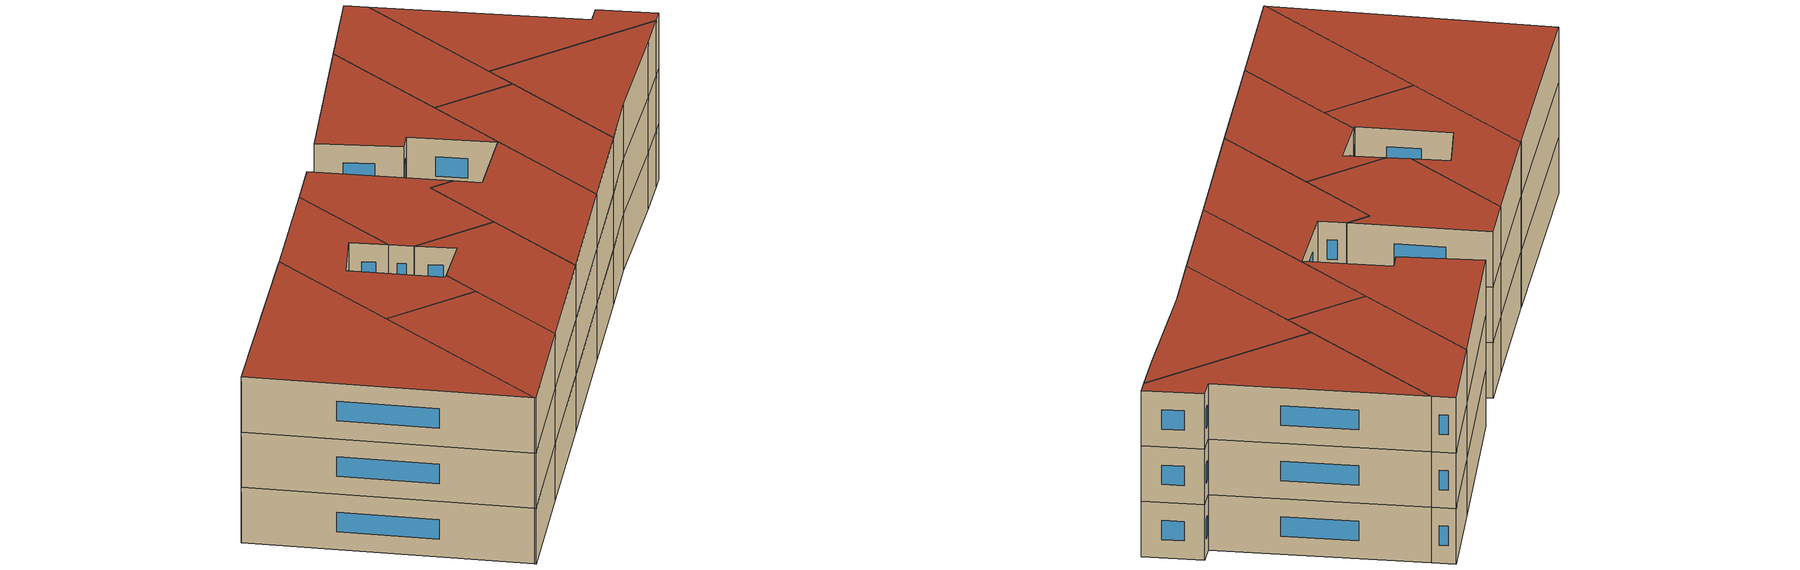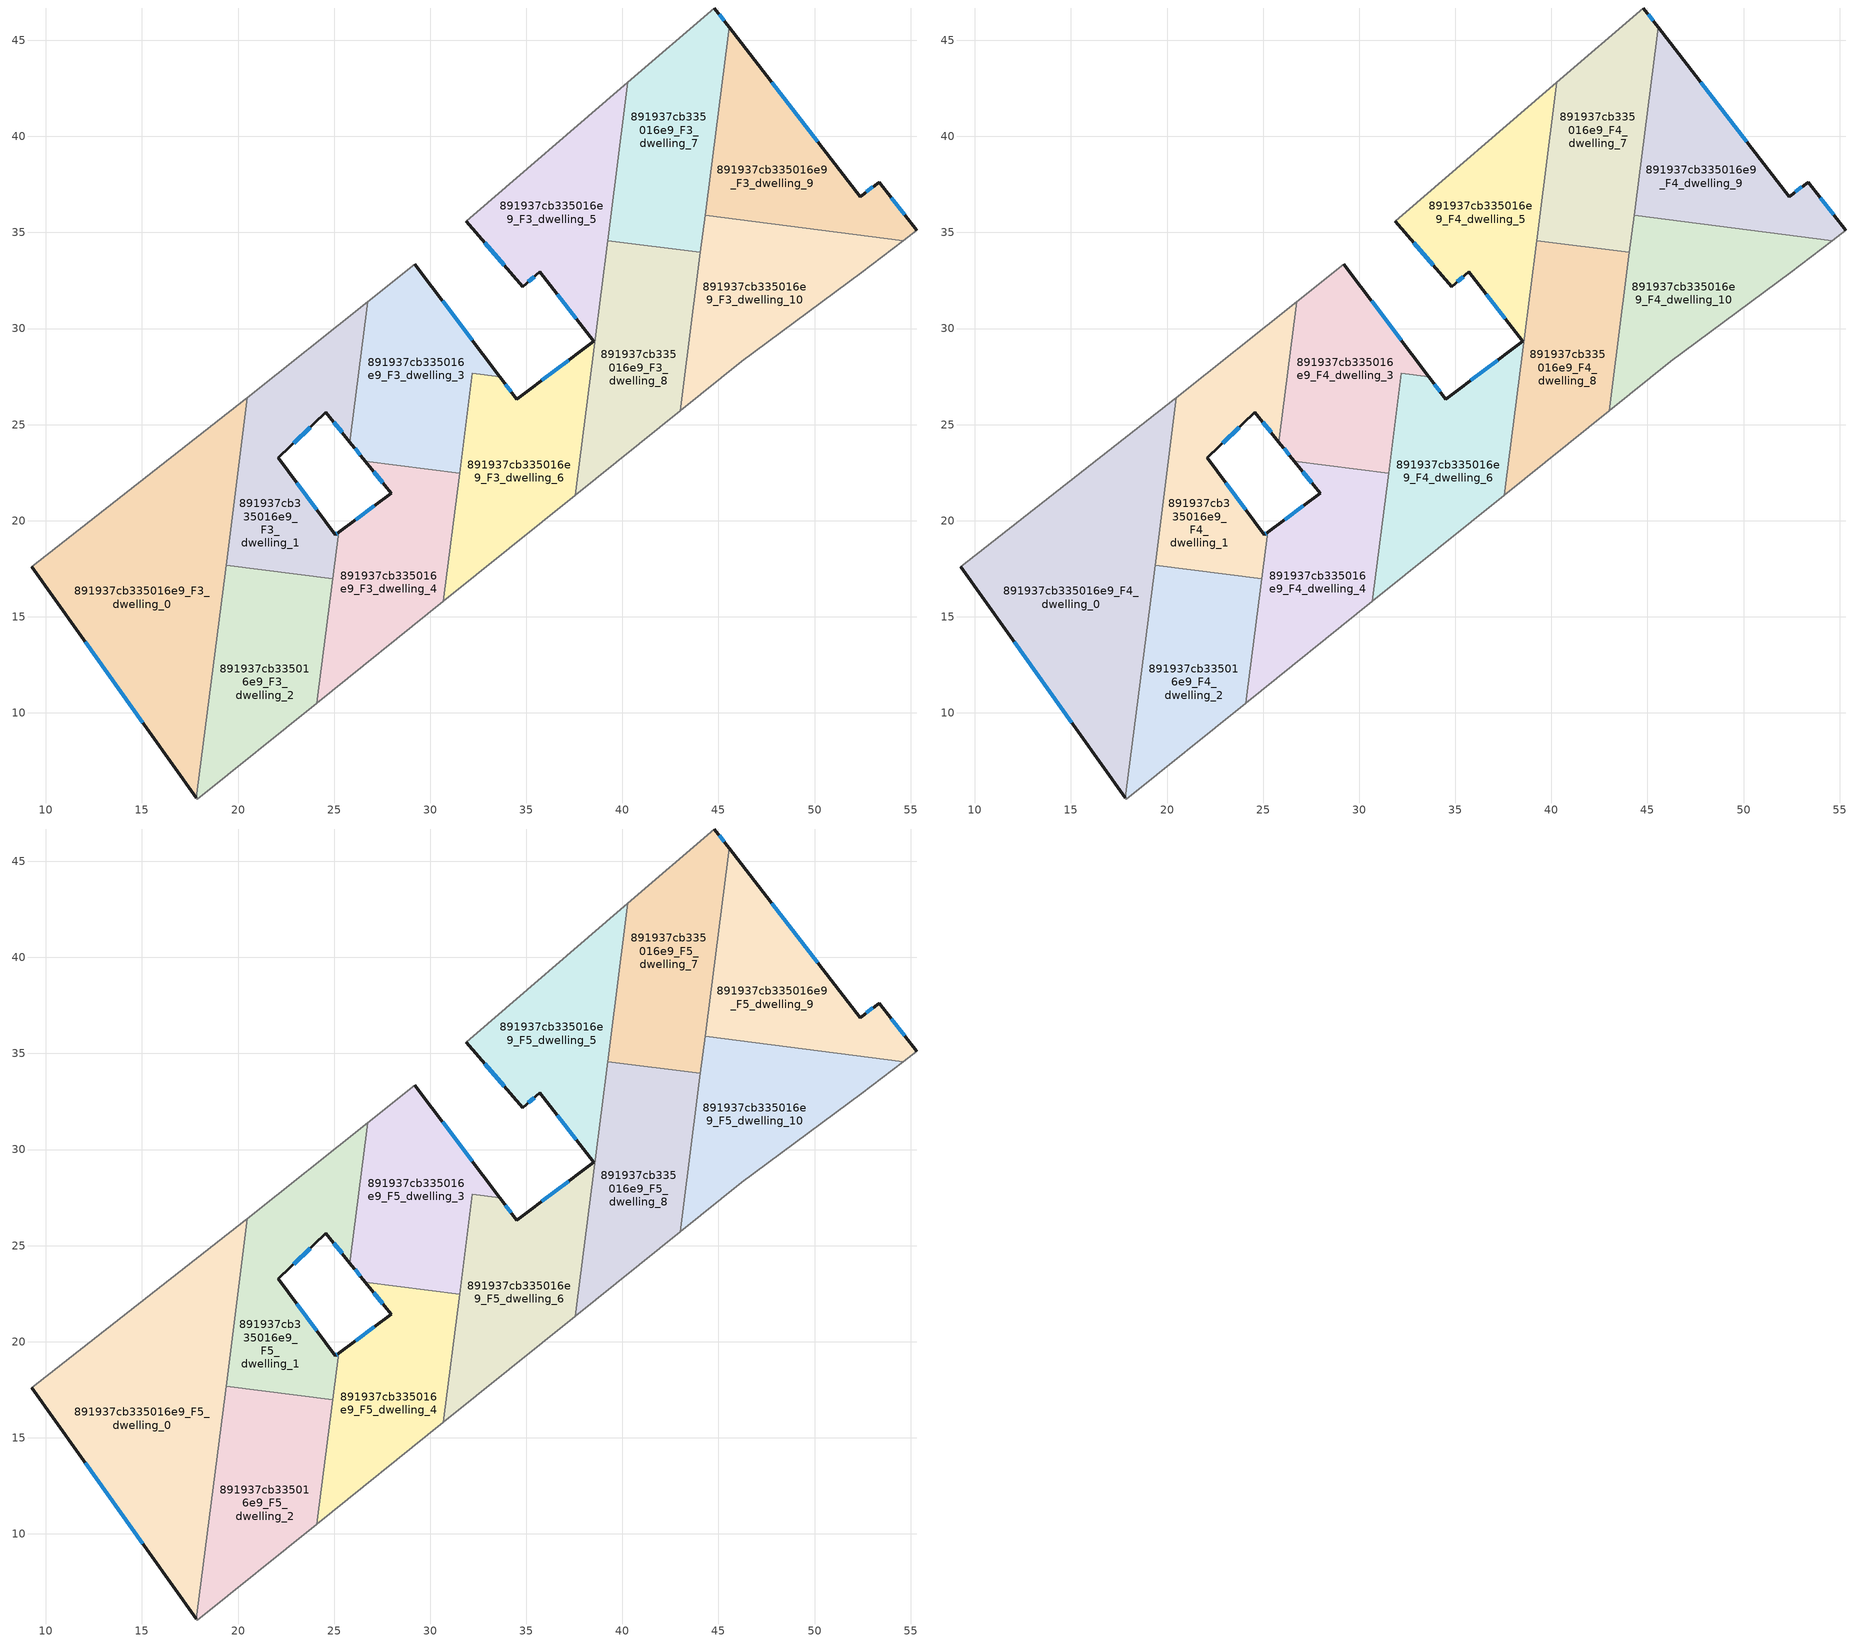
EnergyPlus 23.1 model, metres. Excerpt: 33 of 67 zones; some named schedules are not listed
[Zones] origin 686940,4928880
891937cb335016e9_F3_dwelling_0
 floor to 891937cb335016e9_F2_dwelling_0 (EU_floor_Construction): 20.49,26.4 17.84,5.59 9.26,17.6 20.38,26.31 z9
 wall outside (EU_wall_Construction): 9.26,17.6 17.84,5.59 z9:12
 wall adiabatic (EU_wall_Construction): 20.49,26.4 20.38,26.31 9.26,17.6 z9:12
 wall to 891937cb335016e9_F3_dwelling_2 (EU_wall_Construction): 17.84,5.59 19.38,17.69 z9:12
 wall to 891937cb335016e9_F3_dwelling_1 (EU_wall_Construction): 19.38,17.69 20.49,26.4 z9:12
 window (EU_Window_Construction): 12.05,13.7 15.05,9.5 z9.98:11.02
891937cb335016e9_F3_dwelling_1
 floor to 891937cb335016e9_F2_dwelling_1 (EU_floor_Construction): 26.76,31.4 25.83,24.09 24.58,25.64 22.09,23.27 25.05,19.27 25.23,19.41 24.92,16.99 19.38,17.69 20.49,26.4 z9
 wall outside (EU_wall_Construction): 25.23,19.41 25.05,19.27 22.09,23.27 24.58,25.64 25.83,24.09 z9:12
 wall to 891937cb335016e9_F3_dwelling_2 (EU_wall_Construction): 19.38,17.69 24.92,16.99 z9:12
 wall adiabatic (EU_wall_Construction): 26.76,31.4 20.49,26.4 z9:12
 wall to 891937cb335016e9_F3_dwelling_3 (EU_wall_Construction): 25.83,24.09 26.76,31.4 z9:12
 wall to 891937cb335016e9_F3_dwelling_4 (EU_wall_Construction): 24.92,16.99 25.23,19.41 z9:12
 window (EU_Window_Construction): 22.9,24.04 23.77,24.87 / 24.09,20.57 23.05,21.97 / 25.17,19.36 25.11,19.32 / 24.98,25.14 25.42,24.59 z9.98:11.02
891937cb335016e9_F3_dwelling_10
 floor to 891937cb335016e9_F2_dwelling_10 (EU_floor_Construction): 54.61,34.58 52.44,32.91 46.22,28.31 43.01,25.73 44.31,35.89 z9
 wall to 891937cb335016e9_F3_dwelling_9 (EU_wall_Construction): 54.61,34.58 44.31,35.89 z9:12
 wall adiabatic (EU_wall_Construction): 43.01,25.73 46.22,28.31 52.44,32.91 54.61,34.58 z9:12
 wall to 891937cb335016e9_F3_dwelling_8 (EU_wall_Construction): 44.06,33.97 43.01,25.73 z9:12
 wall to 891937cb335016e9_F3_dwelling_7 (EU_wall_Construction): 44.3,35.89 44.06,33.97 z9:12
891937cb335016e9_F3_dwelling_2
 floor to 891937cb335016e9_F2_dwelling_2 (EU_floor_Construction): 24.92,16.99 24.1,10.52 17.89,5.52 17.84,5.59 19.38,17.69 z9
 wall adiabatic (EU_wall_Construction): 17.84,5.59 17.89,5.52 24.1,10.52 z9:12
 wall to 891937cb335016e9_F3_dwelling_4 (EU_wall_Construction): 24.1,10.52 24.92,16.99 z9:12
891937cb335016e9_F3_dwelling_3
 floor to 891937cb335016e9_F2_dwelling_3 (EU_floor_Construction): 29.21,33.35 33.61,27.5 32.19,27.68 31.53,22.47 26.63,23.09 25.83,24.09 26.76,31.4 z9
 wall outside (EU_wall_Construction): 33.61,27.5 29.21,33.35 / 25.83,24.09 26.63,23.09 z9:12
 wall adiabatic (EU_wall_Construction): 29.21,33.35 26.76,31.4 z9:12
 wall to 891937cb335016e9_F3_dwelling_6 (EU_wall_Construction): 31.53,22.47 32.19,27.68 33.61,27.5 z9:12
 wall to 891937cb335016e9_F3_dwelling_4 (EU_wall_Construction): 26.63,23.09 31.53,22.47 z9:12
 window (EU_Window_Construction): 32.18,29.4 30.64,31.45 / 26.09,23.76 26.37,23.42 z9.98:11.02
891937cb335016e9_F3_dwelling_4
 floor to 891937cb335016e9_F2_dwelling_4 (EU_floor_Construction): 31.53,22.47 30.68,15.81 24.1,10.52 25.23,19.41 27.97,21.43 26.63,23.09 z9
 wall outside (EU_wall_Construction): 26.63,23.09 27.97,21.43 25.23,19.41 z9:12
 wall adiabatic (EU_wall_Construction): 24.1,10.52 30.68,15.81 z9:12
 wall to 891937cb335016e9_F3_dwelling_6 (EU_wall_Construction): 30.68,15.81 31.53,22.47 z9:12
 window (EU_Window_Construction): 27.08,20.77 26.12,20.07 / 27.07,22.55 27.53,21.97 z9.98:11.02
891937cb335016e9_F3_dwelling_5
 floor to 891937cb335016e9_F2_dwelling_5 (EU_floor_Construction): 40.29,42.82 38.56,29.26 38.51,29.34 35.7,32.95 34.81,32.18 31.89,35.58 z9
 wall outside (EU_wall_Construction): 31.89,35.58 34.81,32.18 35.7,32.95 38.51,29.34 z9:12
 wall adiabatic (EU_wall_Construction): 40.29,42.82 31.89,35.58 z9:12
 wall to 891937cb335016e9_F3_dwelling_7 (EU_wall_Construction): 39.24,34.58 40.29,42.82 z9:12
 wall to 891937cb335016e9_F3_dwelling_6 (EU_wall_Construction): 38.51,29.33 38.56,29.26 z9:12
 wall to 891937cb335016e9_F3_dwelling_8 (EU_wall_Construction): 38.56,29.27 39.24,34.58 z9:12
 window (EU_Window_Construction): 36.61,31.78 37.59,30.51 / 35.1,32.43 35.41,32.7 / 32.84,34.48 33.86,33.29 z9.98:11.02
891937cb335016e9_F3_dwelling_6
 floor to 891937cb335016e9_F2_dwelling_6 (EU_floor_Construction): 38.51,29.33 38.56,29.26 37.55,21.34 30.68,15.81 32.19,27.68 33.61,27.5 34.5,26.32 z9
 wall outside (EU_wall_Construction): 38.51,29.33 34.5,26.32 33.61,27.5 z9:12
 wall adiabatic (EU_wall_Construction): 30.68,15.81 37.55,21.34 z9:12
 wall to 891937cb335016e9_F3_dwelling_8 (EU_wall_Construction): 37.55,21.34 38.56,29.26 z9:12
 window (EU_Window_Construction): 34.21,26.7 33.9,27.11 / 37.2,28.35 35.8,27.3 z9.98:11.02
891937cb335016e9_F3_dwelling_7
 floor to 891937cb335016e9_F2_dwelling_7 (EU_floor_Construction): 44.78,46.68 45.55,45.68 44.06,33.97 39.24,34.58 40.29,42.82 z9
 wall outside (EU_wall_Construction): 45.55,45.68 44.78,46.68 z9:12
 wall adiabatic (EU_wall_Construction): 44.78,46.68 40.29,42.82 z9:12
 wall to 891937cb335016e9_F3_dwelling_8 (EU_wall_Construction): 39.24,34.58 44.06,33.97 z9:12
 wall to 891937cb335016e9_F3_dwelling_9 (EU_wall_Construction): 44.3,35.89 45.55,45.68 z9:12
 window (EU_Window_Construction): 45.3,46 45.03,46.36 z9.98:11.02
891937cb335016e9_F3_dwelling_8
 floor to 891937cb335016e9_F2_dwelling_8 (EU_floor_Construction): 44.06,33.97 43.01,25.73 37.55,21.34 39.24,34.58 z9
 wall adiabatic (EU_wall_Construction): 37.55,21.34 43.01,25.73 z9:12
891937cb335016e9_F3_dwelling_9
 floor to 891937cb335016e9_F2_dwelling_9 (EU_floor_Construction): 53.36,37.62 55.33,35.12 54.61,34.58 44.31,35.89 45.55,45.68 52.38,36.86 z9
 wall outside (EU_wall_Construction): 55.33,35.12 53.36,37.62 52.38,36.86 45.55,45.68 z9:12
 wall adiabatic (EU_wall_Construction): 54.61,34.58 55.33,35.12 z9:12
 window (EU_Window_Construction): 50.16,39.73 47.77,42.81 / 53.04,37.37 52.7,37.11 / 54.69,35.93 54,36.81 z9.98:11.02
891937cb335016e9_F4_dwelling_0
 floor to 891937cb335016e9_F3_dwelling_0 (EU_floor_Construction): 20.49,26.4 17.84,5.59 9.26,17.6 20.38,26.31 z12
 wall outside (EU_wall_Construction): 9.26,17.6 17.84,5.59 z12:15
 wall adiabatic (EU_wall_Construction): 20.49,26.4 20.38,26.31 9.26,17.6 z12:15
 wall to 891937cb335016e9_F4_dwelling_2 (EU_wall_Construction): 17.84,5.59 19.38,17.69 z12:15
 wall to 891937cb335016e9_F4_dwelling_1 (EU_wall_Construction): 19.38,17.69 20.49,26.4 z12:15
 window (EU_Window_Construction): 12.05,13.7 15.05,9.5 z12.98:14.02
891937cb335016e9_F4_dwelling_1
 floor to 891937cb335016e9_F3_dwelling_1 (EU_floor_Construction): 26.76,31.4 25.83,24.09 24.58,25.64 22.09,23.27 25.05,19.27 25.23,19.41 24.92,16.99 19.38,17.69 20.49,26.4 z12
 wall outside (EU_wall_Construction): 25.23,19.41 25.05,19.27 22.09,23.27 24.58,25.64 25.83,24.09 z12:15
 wall to 891937cb335016e9_F4_dwelling_2 (EU_wall_Construction): 19.38,17.69 24.92,16.99 z12:15
 wall adiabatic (EU_wall_Construction): 26.76,31.4 20.49,26.4 z12:15
 wall to 891937cb335016e9_F4_dwelling_3 (EU_wall_Construction): 25.83,24.09 26.76,31.4 z12:15
 wall to 891937cb335016e9_F4_dwelling_4 (EU_wall_Construction): 24.92,16.99 25.23,19.41 z12:15
 window (EU_Window_Construction): 22.9,24.04 23.77,24.87 / 24.09,20.57 23.05,21.97 / 25.17,19.36 25.11,19.32 / 24.98,25.14 25.42,24.59 z12.98:14.02
891937cb335016e9_F4_dwelling_10
 floor to 891937cb335016e9_F3_dwelling_10 (EU_floor_Construction): 54.61,34.58 52.44,32.91 46.22,28.31 43.01,25.73 44.31,35.89 z12
 wall to 891937cb335016e9_F4_dwelling_9 (EU_wall_Construction): 54.61,34.58 44.31,35.89 z12:15
 wall adiabatic (EU_wall_Construction): 43.01,25.73 46.22,28.31 52.44,32.91 54.61,34.58 z12:15
 wall to 891937cb335016e9_F4_dwelling_8 (EU_wall_Construction): 44.06,33.97 43.01,25.73 z12:15
 wall to 891937cb335016e9_F4_dwelling_7 (EU_wall_Construction): 44.3,35.89 44.06,33.97 z12:15
891937cb335016e9_F4_dwelling_2
 floor to 891937cb335016e9_F3_dwelling_2 (EU_floor_Construction): 24.92,16.99 24.1,10.52 17.89,5.52 17.84,5.59 19.38,17.69 z12
 wall adiabatic (EU_wall_Construction): 17.84,5.59 17.89,5.52 24.1,10.52 z12:15
 wall to 891937cb335016e9_F4_dwelling_4 (EU_wall_Construction): 24.1,10.52 24.92,16.99 z12:15
891937cb335016e9_F4_dwelling_3
 floor to 891937cb335016e9_F3_dwelling_3 (EU_floor_Construction): 29.21,33.35 33.61,27.5 32.19,27.68 31.53,22.47 26.63,23.09 25.83,24.09 26.76,31.4 z12
 wall outside (EU_wall_Construction): 33.61,27.5 29.21,33.35 / 25.83,24.09 26.63,23.09 z12:15
 wall adiabatic (EU_wall_Construction): 29.21,33.35 26.76,31.4 z12:15
 wall to 891937cb335016e9_F4_dwelling_6 (EU_wall_Construction): 31.53,22.47 32.19,27.68 33.61,27.5 z12:15
 wall to 891937cb335016e9_F4_dwelling_4 (EU_wall_Construction): 26.63,23.09 31.53,22.47 z12:15
 window (EU_Window_Construction): 32.18,29.4 30.64,31.45 / 26.09,23.76 26.37,23.42 z12.98:14.02
891937cb335016e9_F4_dwelling_4
 floor to 891937cb335016e9_F3_dwelling_4 (EU_floor_Construction): 31.53,22.47 30.68,15.81 24.1,10.52 25.23,19.41 27.97,21.43 26.63,23.09 z12
 wall outside (EU_wall_Construction): 26.63,23.09 27.97,21.43 25.23,19.41 z12:15
 wall adiabatic (EU_wall_Construction): 24.1,10.52 30.68,15.81 z12:15
 wall to 891937cb335016e9_F4_dwelling_6 (EU_wall_Construction): 30.68,15.81 31.53,22.47 z12:15
 window (EU_Window_Construction): 27.08,20.77 26.12,20.07 / 27.07,22.55 27.53,21.97 z12.98:14.02
891937cb335016e9_F4_dwelling_5
 floor to 891937cb335016e9_F3_dwelling_5 (EU_floor_Construction): 40.29,42.82 38.56,29.26 38.51,29.34 35.7,32.95 34.81,32.18 31.89,35.58 z12
 wall outside (EU_wall_Construction): 31.89,35.58 34.81,32.18 35.7,32.95 38.51,29.34 z12:15
 wall adiabatic (EU_wall_Construction): 40.29,42.82 31.89,35.58 z12:15
 wall to 891937cb335016e9_F4_dwelling_7 (EU_wall_Construction): 39.24,34.58 40.29,42.82 z12:15
 wall to 891937cb335016e9_F4_dwelling_6 (EU_wall_Construction): 38.51,29.33 38.56,29.26 z12:15
 wall to 891937cb335016e9_F4_dwelling_8 (EU_wall_Construction): 38.56,29.27 39.24,34.58 z12:15
 window (EU_Window_Construction): 36.61,31.78 37.59,30.51 / 35.1,32.43 35.41,32.7 / 32.84,34.48 33.86,33.29 z12.98:14.02
891937cb335016e9_F4_dwelling_6
 floor to 891937cb335016e9_F3_dwelling_6 (EU_floor_Construction): 38.51,29.33 38.56,29.26 37.55,21.34 30.68,15.81 32.19,27.68 33.61,27.5 34.5,26.32 z12
 wall outside (EU_wall_Construction): 38.51,29.33 34.5,26.32 33.61,27.5 z12:15
 wall adiabatic (EU_wall_Construction): 30.68,15.81 37.55,21.34 z12:15
 wall to 891937cb335016e9_F4_dwelling_8 (EU_wall_Construction): 37.55,21.34 38.56,29.26 z12:15
 window (EU_Window_Construction): 34.21,26.7 33.9,27.11 / 37.2,28.35 35.8,27.3 z12.98:14.02
891937cb335016e9_F4_dwelling_7
 floor to 891937cb335016e9_F3_dwelling_7 (EU_floor_Construction): 44.78,46.68 45.55,45.68 44.06,33.97 39.24,34.58 40.29,42.82 z12
 wall outside (EU_wall_Construction): 45.55,45.68 44.78,46.68 z12:15
 wall adiabatic (EU_wall_Construction): 44.78,46.68 40.29,42.82 z12:15
 wall to 891937cb335016e9_F4_dwelling_8 (EU_wall_Construction): 39.24,34.58 44.06,33.97 z12:15
 wall to 891937cb335016e9_F4_dwelling_9 (EU_wall_Construction): 44.3,35.89 45.55,45.68 z12:15
 window (EU_Window_Construction): 45.3,46 45.03,46.36 z12.98:14.02
891937cb335016e9_F4_dwelling_8
 floor to 891937cb335016e9_F3_dwelling_8 (EU_floor_Construction): 44.06,33.97 43.01,25.73 37.55,21.34 39.24,34.58 z12
 wall adiabatic (EU_wall_Construction): 37.55,21.34 43.01,25.73 z12:15
891937cb335016e9_F4_dwelling_9
 floor to 891937cb335016e9_F3_dwelling_9 (EU_floor_Construction): 53.36,37.62 55.33,35.12 54.61,34.58 44.31,35.89 45.55,45.68 52.38,36.86 z12
 wall outside (EU_wall_Construction): 55.33,35.12 53.36,37.62 52.38,36.86 45.55,45.68 z12:15
 wall adiabatic (EU_wall_Construction): 54.61,34.58 55.33,35.12 z12:15
 window (EU_Window_Construction): 50.16,39.73 47.77,42.81 / 53.04,37.37 52.7,37.11 / 54.69,35.93 54,36.81 z12.98:14.02
891937cb335016e9_F5_dwelling_0
 floor to 891937cb335016e9_F4_dwelling_0 (EU_floor_Construction): 20.49,26.4 17.84,5.59 9.26,17.6 20.38,26.31 z15
 wall outside (EU_wall_Construction): 9.26,17.6 17.84,5.59 z15:18
 wall adiabatic (EU_wall_Construction): 20.49,26.4 20.38,26.31 9.26,17.6 z15:18
 wall to 891937cb335016e9_F5_dwelling_2 (EU_wall_Construction): 17.84,5.59 19.38,17.69 z15:18
 wall to 891937cb335016e9_F5_dwelling_1 (EU_wall_Construction): 19.38,17.69 20.49,26.4 z15:18
 window (EU_Window_Construction): 12.05,13.7 15.05,9.5 z15.98:17.02
 roof outside (EU_roof_Construction): 17.84,5.59 20.49,26.4 20.38,26.31 9.26,17.6 z18
891937cb335016e9_F5_dwelling_1
 floor to 891937cb335016e9_F4_dwelling_1 (EU_floor_Construction): 26.76,31.4 25.83,24.09 24.58,25.64 22.09,23.27 25.05,19.27 25.23,19.41 24.92,16.99 19.38,17.69 20.49,26.4 z15
 wall outside (EU_wall_Construction): 25.23,19.41 25.05,19.27 22.09,23.27 24.58,25.64 25.83,24.09 z15:18
 wall to 891937cb335016e9_F5_dwelling_2 (EU_wall_Construction): 19.38,17.69 24.92,16.99 z15:18
 wall adiabatic (EU_wall_Construction): 26.76,31.4 20.49,26.4 z15:18
 wall to 891937cb335016e9_F5_dwelling_3 (EU_wall_Construction): 25.83,24.09 26.76,31.4 z15:18
 wall to 891937cb335016e9_F5_dwelling_4 (EU_wall_Construction): 24.92,16.99 25.23,19.41 z15:18
 window (EU_Window_Construction): 22.9,24.04 23.77,24.87 / 24.09,20.57 23.05,21.97 / 25.17,19.36 25.11,19.32 / 24.98,25.14 25.42,24.59 z15.98:17.02
 roof outside (EU_roof_Construction): 24.92,16.99 25.23,19.41 25.05,19.27 22.09,23.27 24.58,25.64 25.83,24.09 26.76,31.4 20.49,26.4 19.38,17.69 z18
891937cb335016e9_F5_dwelling_10
 floor to 891937cb335016e9_F4_dwelling_10 (EU_floor_Construction): 54.61,34.58 52.44,32.91 46.22,28.31 43.01,25.73 44.31,35.89 z15
 wall to 891937cb335016e9_F5_dwelling_9 (EU_wall_Construction): 54.61,34.58 44.31,35.89 z15:18
 wall adiabatic (EU_wall_Construction): 43.01,25.73 46.22,28.31 52.44,32.91 54.61,34.58 z15:18
 wall to 891937cb335016e9_F5_dwelling_8 (EU_wall_Construction): 44.06,33.97 43.01,25.73 z15:18
 wall to 891937cb335016e9_F5_dwelling_7 (EU_wall_Construction): 44.3,35.89 44.06,33.97 z15:18
 roof outside (EU_roof_Construction): 52.44,32.91 54.61,34.58 44.31,35.89 43.01,25.73 46.22,28.31 z18
891937cb335016e9_F5_dwelling_2
 floor to 891937cb335016e9_F4_dwelling_2 (EU_floor_Construction): 24.92,16.99 24.1,10.52 17.89,5.52 17.84,5.59 19.38,17.69 z15
 wall adiabatic (EU_wall_Construction): 17.84,5.59 17.89,5.52 24.1,10.52 z15:18
 wall to 891937cb335016e9_F5_dwelling_4 (EU_wall_Construction): 24.1,10.52 24.92,16.99 z15:18
 roof outside (EU_roof_Construction): 24.1,10.52 24.92,16.99 19.38,17.69 17.84,5.59 17.89,5.52 z18
891937cb335016e9_F5_dwelling_3
 floor to 891937cb335016e9_F4_dwelling_3 (EU_floor_Construction): 29.21,33.35 33.61,27.5 32.19,27.68 31.53,22.47 26.63,23.09 25.83,24.09 26.76,31.4 z15
 wall outside (EU_wall_Construction): 33.61,27.5 29.21,33.35 / 25.83,24.09 26.63,23.09 z15:18
 wall adiabatic (EU_wall_Construction): 29.21,33.35 26.76,31.4 z15:18
 wall to 891937cb335016e9_F5_dwelling_6 (EU_wall_Construction): 31.53,22.47 32.19,27.68 33.61,27.5 z15:18
 wall to 891937cb335016e9_F5_dwelling_4 (EU_wall_Construction): 26.63,23.09 31.53,22.47 z15:18
 window (EU_Window_Construction): 32.18,29.4 30.64,31.45 / 26.09,23.76 26.37,23.42 z15.98:17.02
 roof outside (EU_roof_Construction): 31.53,22.47 32.19,27.68 33.61,27.5 29.21,33.35 26.76,31.4 25.83,24.09 26.63,23.09 z18
891937cb335016e9_F5_dwelling_4
 floor to 891937cb335016e9_F4_dwelling_4 (EU_floor_Construction): 31.53,22.47 30.68,15.81 24.1,10.52 25.23,19.41 27.97,21.43 26.63,23.09 z15
 wall outside (EU_wall_Construction): 26.63,23.09 27.97,21.43 25.23,19.41 z15:18
 wall adiabatic (EU_wall_Construction): 24.1,10.52 30.68,15.81 z15:18
 wall to 891937cb335016e9_F5_dwelling_6 (EU_wall_Construction): 30.68,15.81 31.53,22.47 z15:18
 window (EU_Window_Construction): 27.08,20.77 26.12,20.07 / 27.07,22.55 27.53,21.97 z15.98:17.02
 roof outside (EU_roof_Construction): 30.68,15.81 31.53,22.47 26.63,23.09 27.97,21.43 25.23,19.41 24.1,10.52 z18
891937cb335016e9_F5_dwelling_5
 floor to 891937cb335016e9_F4_dwelling_5 (EU_floor_Construction): 40.29,42.82 38.56,29.26 38.51,29.34 35.7,32.95 34.81,32.18 31.89,35.58 z15
 wall outside (EU_wall_Construction): 31.89,35.58 34.81,32.18 35.7,32.95 38.51,29.34 z15:18
 wall adiabatic (EU_wall_Construction): 40.29,42.82 31.89,35.58 z15:18
 wall to 891937cb335016e9_F5_dwelling_7 (EU_wall_Construction): 39.24,34.58 40.29,42.82 z15:18
 wall to 891937cb335016e9_F5_dwelling_6 (EU_wall_Construction): 38.51,29.33 38.56,29.26 z15:18
 wall to 891937cb335016e9_F5_dwelling_8 (EU_wall_Construction): 38.56,29.27 39.24,34.58 z15:18
 window (EU_Window_Construction): 36.61,31.78 37.59,30.51 / 35.1,32.43 35.41,32.7 / 32.84,34.48 33.86,33.29 z15.98:17.02
 roof outside (EU_roof_Construction): 38.56,29.26 40.29,42.82 31.89,35.58 34.81,32.18 35.7,32.95 38.51,29.34 z18
891937cb335016e9_F5_dwelling_6
 floor to 891937cb335016e9_F4_dwelling_6 (EU_floor_Construction): 38.51,29.33 38.56,29.26 37.55,21.34 30.68,15.81 32.19,27.68 33.61,27.5 34.5,26.32 z15
 wall outside (EU_wall_Construction): 38.51,29.33 34.5,26.32 33.61,27.5 z15:18
 wall adiabatic (EU_wall_Construction): 30.68,15.81 37.55,21.34 z15:18
 wall to 891937cb335016e9_F5_dwelling_8 (EU_wall_Construction): 37.55,21.34 38.56,29.26 z15:18
 window (EU_Window_Construction): 34.21,26.7 33.9,27.11 / 37.2,28.35 35.8,27.3 z15.98:17.02
 roof outside (EU_roof_Construction): 37.55,21.34 38.56,29.26 38.51,29.33 34.5,26.32 33.61,27.5 32.19,27.68 30.68,15.81 z18
891937cb335016e9_F5_dwelling_7
 floor to 891937cb335016e9_F4_dwelling_7 (EU_floor_Construction): 44.78,46.68 45.55,45.68 44.06,33.97 39.24,34.58 40.29,42.82 z15
 wall outside (EU_wall_Construction): 45.55,45.68 44.78,46.68 z15:18
 wall adiabatic (EU_wall_Construction): 44.78,46.68 40.29,42.82 z15:18
 wall to 891937cb335016e9_F5_dwelling_8 (EU_wall_Construction): 39.24,34.58 44.06,33.97 z15:18
 wall to 891937cb335016e9_F5_dwelling_9 (EU_wall_Construction): 44.3,35.89 45.55,45.68 z15:18
 window (EU_Window_Construction): 45.3,46 45.03,46.36 z15.98:17.02
 roof outside (EU_roof_Construction): 44.06,33.97 45.55,45.68 44.78,46.68 40.29,42.82 39.24,34.58 z18
891937cb335016e9_F5_dwelling_8
 floor to 891937cb335016e9_F4_dwelling_8 (EU_floor_Construction): 44.06,33.97 43.01,25.73 37.55,21.34 39.24,34.58 z15
 wall adiabatic (EU_wall_Construction): 37.55,21.34 43.01,25.73 z15:18
 roof outside (EU_roof_Construction): 43.01,25.73 44.06,33.97 39.24,34.58 37.55,21.34 z18
891937cb335016e9_F5_dwelling_9
 floor to 891937cb335016e9_F4_dwelling_9 (EU_floor_Construction): 53.36,37.62 55.33,35.12 54.61,34.58 44.31,35.89 45.55,45.68 52.38,36.86 z15
 wall outside (EU_wall_Construction): 55.33,35.12 53.36,37.62 52.38,36.86 45.55,45.68 z15:18
 wall adiabatic (EU_wall_Construction): 54.61,34.58 55.33,35.12 z15:18
 window (EU_Window_Construction): 50.16,39.73 47.77,42.81 / 53.04,37.37 52.7,37.11 / 54.69,35.93 54,36.81 z15.98:17.02
 roof outside (EU_roof_Construction): 55.33,35.12 53.36,37.62 52.38,36.86 45.55,45.68 44.31,35.89 54.61,34.58 z18
[Building]
EU S2 Campaign: North Axis=0; Terrain=City; Solar Distribution=FullExterior
[Site:Location]
Bologna: Latitude=44.5; Longitude=11.25; Time Zone=1; Elevation=37
[SizingPeriod:WeatherFileDays]
AnnualSizingPeriod: Begin Month=1; Begin Day of Month=1; End Month=12; End Day of Month=31; Day of Week for Start Day=Monday; Use Weather File Daylight Saving Period=No; Use Weather File Rain and Snow Indicators=No
[MATERIAL]
EU_InternalMass_Material: Roughness=MediumRough; Thickness=0.1; Conductivity=1; Density=1800; Specific Heat=900; Thermal Absorptance=0.9; Solar Absorptance=0.7; Visible Absorptance=0.7
[MATERIAL:NOMASS] Roughness=MediumRough; Thermal Absorptance=0.9; Solar Absorptance=0.7; Visible Absorptance=0.7
Name | Thermal Resistance
EU_wall_NoMass | 0.905828
EU_roof_NoMass | 0.37593
EU_floor_NoMass | 0.67114
[WINDOWMATERIAL:SIMPLEGLAZINGSYSTEM]
EU_Window_SimpleGlazing: UFactor=4.52486; Solar Heat Gain Coefficient=0.85; Visible Transmittance=0.85
[CONSTRUCTION]
EU_wall_Construction: EU_wall_NoMass
EU_roof_Construction: EU_roof_NoMass
EU_floor_Construction: EU_floor_NoMass
EU_Window_Construction: EU_Window_SimpleGlazing
EU_InternalMass_Construction: EU_InternalMass_Material
[ZONE] Type=1; Multiplier=1; Ceiling Height=autocalculate; Floor Area=autocalculate; Part of Total Floor Area=Yes
Name | Volume
891937cb335016e9_F3_dwelling_0; 891937cb335016e9_F4_dwelling_0; 891937cb335016e9_F5_dwelling_0 | 315.667
891937cb335016e9_F3_dwelling_1; 891937cb335016e9_F4_dwelling_1; 891937cb335016e9_F5_dwelling_1 | 157.789
891937cb335016e9_F3_dwelling_10; 891937cb335016e9_F4_dwelling_10; 891937cb335016e9_F5_dwelling_10 | 157.828
891937cb335016e9_F3_dwelling_2; 891937cb335016e9_F4_dwelling_2; 891937cb335016e9_F5_dwelling_2 | 157.838
891937cb335016e9_F3_dwelling_3; 891937cb335016e9_F4_dwelling_3; 891937cb335016e9_F5_dwelling_3 | 158.437
891937cb335016e9_F3_dwelling_4; 891937cb335016e9_F4_dwelling_4; 891937cb335016e9_F5_dwelling_4 | 155.268
891937cb335016e9_F3_dwelling_5; 891937cb335016e9_F4_dwelling_5; 891937cb335016e9_F5_dwelling_5 | 150.144
891937cb335016e9_F3_dwelling_6; 891937cb335016e9_F4_dwelling_6; 891937cb335016e9_F5_dwelling_6 | 167.443
891937cb335016e9_F3_dwelling_7; 891937cb335016e9_F4_dwelling_7; 891937cb335016e9_F5_dwelling_7 | 157.8
891937cb335016e9_F3_dwelling_8; 891937cb335016e9_F4_dwelling_8; 891937cb335016e9_F5_dwelling_8 | 157.816
891937cb335016e9_F3_dwelling_9; 891937cb335016e9_F4_dwelling_9; 891937cb335016e9_F5_dwelling_9 | 157.814
[INTERNALMASS] Construction=EU_InternalMass_Construction
Name | Zone or ZoneList | Surface Area
891937cb335016e9_F3_dwelling_0_EU_InternalMass | 891937cb335016e9_F3_dwelling_0 | 105.222
891937cb335016e9_F3_dwelling_1_EU_InternalMass | 891937cb335016e9_F3_dwelling_1 | 52.5964
891937cb335016e9_F3_dwelling_2_EU_InternalMass | 891937cb335016e9_F3_dwelling_2 | 52.6128
891937cb335016e9_F3_dwelling_3_EU_InternalMass | 891937cb335016e9_F3_dwelling_3 | 52.8121
891937cb335016e9_F3_dwelling_4_EU_InternalMass | 891937cb335016e9_F3_dwelling_4 | 51.7559
891937cb335016e9_F3_dwelling_5_EU_InternalMass | 891937cb335016e9_F3_dwelling_5 | 50.0459
891937cb335016e9_F3_dwelling_6_EU_InternalMass | 891937cb335016e9_F3_dwelling_6 | 55.8157
891937cb335016e9_F3_dwelling_7_EU_InternalMass | 891937cb335016e9_F3_dwelling_7 | 52.5998
891937cb335016e9_F3_dwelling_8_EU_InternalMass | 891937cb335016e9_F3_dwelling_8 | 52.6056
891937cb335016e9_F3_dwelling_9_EU_InternalMass | 891937cb335016e9_F3_dwelling_9 | 52.6049
891937cb335016e9_F3_dwelling_10_EU_InternalMass | 891937cb335016e9_F3_dwelling_10 | 52.6092
891937cb335016e9_F4_dwelling_0_EU_InternalMass | 891937cb335016e9_F4_dwelling_0 | 105.222
891937cb335016e9_F4_dwelling_1_EU_InternalMass | 891937cb335016e9_F4_dwelling_1 | 52.5964
891937cb335016e9_F4_dwelling_2_EU_InternalMass | 891937cb335016e9_F4_dwelling_2 | 52.6128
891937cb335016e9_F4_dwelling_3_EU_InternalMass | 891937cb335016e9_F4_dwelling_3 | 52.8121
891937cb335016e9_F4_dwelling_4_EU_InternalMass | 891937cb335016e9_F4_dwelling_4 | 51.7559
891937cb335016e9_F4_dwelling_5_EU_InternalMass | 891937cb335016e9_F4_dwelling_5 | 50.0459
891937cb335016e9_F4_dwelling_6_EU_InternalMass | 891937cb335016e9_F4_dwelling_6 | 55.8157
891937cb335016e9_F4_dwelling_7_EU_InternalMass | 891937cb335016e9_F4_dwelling_7 | 52.5998
891937cb335016e9_F4_dwelling_8_EU_InternalMass | 891937cb335016e9_F4_dwelling_8 | 52.6056
891937cb335016e9_F4_dwelling_9_EU_InternalMass | 891937cb335016e9_F4_dwelling_9 | 52.6049
891937cb335016e9_F4_dwelling_10_EU_InternalMass | 891937cb335016e9_F4_dwelling_10 | 52.6092
891937cb335016e9_F5_dwelling_0_EU_InternalMass | 891937cb335016e9_F5_dwelling_0 | 105.222
891937cb335016e9_F5_dwelling_1_EU_InternalMass | 891937cb335016e9_F5_dwelling_1 | 52.5964
891937cb335016e9_F5_dwelling_2_EU_InternalMass | 891937cb335016e9_F5_dwelling_2 | 52.6128
891937cb335016e9_F5_dwelling_3_EU_InternalMass | 891937cb335016e9_F5_dwelling_3 | 52.8121
891937cb335016e9_F5_dwelling_4_EU_InternalMass | 891937cb335016e9_F5_dwelling_4 | 51.7559
891937cb335016e9_F5_dwelling_5_EU_InternalMass | 891937cb335016e9_F5_dwelling_5 | 50.0459
891937cb335016e9_F5_dwelling_6_EU_InternalMass | 891937cb335016e9_F5_dwelling_6 | 55.8157
891937cb335016e9_F5_dwelling_7_EU_InternalMass | 891937cb335016e9_F5_dwelling_7 | 52.5998
891937cb335016e9_F5_dwelling_8_EU_InternalMass | 891937cb335016e9_F5_dwelling_8 | 52.6056
891937cb335016e9_F5_dwelling_9_EU_InternalMass | 891937cb335016e9_F5_dwelling_9 | 52.6049
891937cb335016e9_F5_dwelling_10_EU_InternalMass | 891937cb335016e9_F5_dwelling_10 | 52.6092
[OTHEREQUIPMENT] Fuel Type=Electricity; Design Level Calculation Method=Watts/Area; Power per Zone Floor Area=1; Fraction Latent=0; Fraction Radiant=0; Fraction Lost=0; Carbon Dioxide Generation Rate=0; EndUse Subcategory=EU_Step8_InternalGains
Name | Zone or ZoneList or Space or SpaceList | Schedule
EU_Step8_InternalGain_891937cb335016e9_F3_dwelling_0_f000 | 891937cb335016e9_F3_dwelling_0 | EU_Step8_GainSchedule_891937cb335016e9_F3_dwelling_0_f000
EU_Step8_InternalGain_891937cb335016e9_F3_dwelling_1_f000 | 891937cb335016e9_F3_dwelling_1 | EU_Step8_GainSchedule_891937cb335016e9_F3_dwelling_1_f000
EU_Step8_InternalGain_891937cb335016e9_F3_dwelling_2_f000 | 891937cb335016e9_F3_dwelling_2 | EU_Step8_GainSchedule_891937cb335016e9_F3_dwelling_2_f000
EU_Step8_InternalGain_891937cb335016e9_F3_dwelling_3_f000 | 891937cb335016e9_F3_dwelling_3 | EU_Step8_GainSchedule_891937cb335016e9_F3_dwelling_3_f000
EU_Step8_InternalGain_891937cb335016e9_F3_dwelling_4_f000 | 891937cb335016e9_F3_dwelling_4 | EU_Step8_GainSchedule_891937cb335016e9_F3_dwelling_4_f000
EU_Step8_InternalGain_891937cb335016e9_F3_dwelling_5_f000 | 891937cb335016e9_F3_dwelling_5 | EU_Step8_GainSchedule_891937cb335016e9_F3_dwelling_5_f000
EU_Step8_InternalGain_891937cb335016e9_F3_dwelling_6_f000 | 891937cb335016e9_F3_dwelling_6 | EU_Step8_GainSchedule_891937cb335016e9_F3_dwelling_6_f000
EU_Step8_InternalGain_891937cb335016e9_F3_dwelling_7_f000 | 891937cb335016e9_F3_dwelling_7 | EU_Step8_GainSchedule_891937cb335016e9_F3_dwelling_7_f000
EU_Step8_InternalGain_891937cb335016e9_F3_dwelling_8_f000 | 891937cb335016e9_F3_dwelling_8 | EU_Step8_GainSchedule_891937cb335016e9_F3_dwelling_8_f000
EU_Step8_InternalGain_891937cb335016e9_F3_dwelling_9_f000 | 891937cb335016e9_F3_dwelling_9 | EU_Step8_GainSchedule_891937cb335016e9_F3_dwelling_9_f000
EU_Step8_InternalGain_891937cb335016e9_F3_dwelling_10_f000 | 891937cb335016e9_F3_dwelling_10 | EU_Step8_GainSchedule_891937cb335016e9_F3_dwelling_10_f000
EU_Step8_InternalGain_891937cb335016e9_F4_dwelling_0_f000 | 891937cb335016e9_F4_dwelling_0 | EU_Step8_GainSchedule_891937cb335016e9_F4_dwelling_0_f000
EU_Step8_InternalGain_891937cb335016e9_F4_dwelling_1_f000 | 891937cb335016e9_F4_dwelling_1 | EU_Step8_GainSchedule_891937cb335016e9_F4_dwelling_1_f000
EU_Step8_InternalGain_891937cb335016e9_F4_dwelling_2_f000 | 891937cb335016e9_F4_dwelling_2 | EU_Step8_GainSchedule_891937cb335016e9_F4_dwelling_2_f000
EU_Step8_InternalGain_891937cb335016e9_F4_dwelling_3_f000 | 891937cb335016e9_F4_dwelling_3 | EU_Step8_GainSchedule_891937cb335016e9_F4_dwelling_3_f000
EU_Step8_InternalGain_891937cb335016e9_F4_dwelling_4_f000 | 891937cb335016e9_F4_dwelling_4 | EU_Step8_GainSchedule_891937cb335016e9_F4_dwelling_4_f000
EU_Step8_InternalGain_891937cb335016e9_F4_dwelling_5_f000 | 891937cb335016e9_F4_dwelling_5 | EU_Step8_GainSchedule_891937cb335016e9_F4_dwelling_5_f000
EU_Step8_InternalGain_891937cb335016e9_F4_dwelling_6_f000 | 891937cb335016e9_F4_dwelling_6 | EU_Step8_GainSchedule_891937cb335016e9_F4_dwelling_6_f000
EU_Step8_InternalGain_891937cb335016e9_F4_dwelling_7_f000 | 891937cb335016e9_F4_dwelling_7 | EU_Step8_GainSchedule_891937cb335016e9_F4_dwelling_7_f000
EU_Step8_InternalGain_891937cb335016e9_F4_dwelling_8_f000 | 891937cb335016e9_F4_dwelling_8 | EU_Step8_GainSchedule_891937cb335016e9_F4_dwelling_8_f000
EU_Step8_InternalGain_891937cb335016e9_F4_dwelling_9_f000 | 891937cb335016e9_F4_dwelling_9 | EU_Step8_GainSchedule_891937cb335016e9_F4_dwelling_9_f000
EU_Step8_InternalGain_891937cb335016e9_F4_dwelling_10_f000 | 891937cb335016e9_F4_dwelling_10 | EU_Step8_GainSchedule_891937cb335016e9_F4_dwelling_10_f000
EU_Step8_InternalGain_891937cb335016e9_F5_dwelling_0_f000 | 891937cb335016e9_F5_dwelling_0 | EU_Step8_GainSchedule_891937cb335016e9_F5_dwelling_0_f000
EU_Step8_InternalGain_891937cb335016e9_F5_dwelling_1_f000 | 891937cb335016e9_F5_dwelling_1 | EU_Step8_GainSchedule_891937cb335016e9_F5_dwelling_1_f000
EU_Step8_InternalGain_891937cb335016e9_F5_dwelling_2_f000 | 891937cb335016e9_F5_dwelling_2 | EU_Step8_GainSchedule_891937cb335016e9_F5_dwelling_2_f000
EU_Step8_InternalGain_891937cb335016e9_F5_dwelling_3_f000 | 891937cb335016e9_F5_dwelling_3 | EU_Step8_GainSchedule_891937cb335016e9_F5_dwelling_3_f000
EU_Step8_InternalGain_891937cb335016e9_F5_dwelling_4_f000 | 891937cb335016e9_F5_dwelling_4 | EU_Step8_GainSchedule_891937cb335016e9_F5_dwelling_4_f000
EU_Step8_InternalGain_891937cb335016e9_F5_dwelling_5_f000 | 891937cb335016e9_F5_dwelling_5 | EU_Step8_GainSchedule_891937cb335016e9_F5_dwelling_5_f000
EU_Step8_InternalGain_891937cb335016e9_F5_dwelling_6_f000 | 891937cb335016e9_F5_dwelling_6 | EU_Step8_GainSchedule_891937cb335016e9_F5_dwelling_6_f000
EU_Step8_InternalGain_891937cb335016e9_F5_dwelling_7_f000 | 891937cb335016e9_F5_dwelling_7 | EU_Step8_GainSchedule_891937cb335016e9_F5_dwelling_7_f000
EU_Step8_InternalGain_891937cb335016e9_F5_dwelling_8_f000 | 891937cb335016e9_F5_dwelling_8 | EU_Step8_GainSchedule_891937cb335016e9_F5_dwelling_8_f000
EU_Step8_InternalGain_891937cb335016e9_F5_dwelling_9_f000 | 891937cb335016e9_F5_dwelling_9 | EU_Step8_GainSchedule_891937cb335016e9_F5_dwelling_9_f000
EU_Step8_InternalGain_891937cb335016e9_F5_dwelling_10_f000 | 891937cb335016e9_F5_dwelling_10 | EU_Step8_GainSchedule_891937cb335016e9_F5_dwelling_10_f000
[ZONEVENTILATION:DESIGNFLOWRATE] Schedule=EU_AlwaysOn; Design Flow Rate Calculation Method=AirChanges/Hour; Air Changes per Hour=0.73129; Ventilation Type=Natural; Fan Pressure Rise=0; Fan Total Efficiency=1; Constant Term Coefficient=1; Temperature Term Coefficient=0; Velocity Term Coefficient=0; Velocity Squared Term Coefficient=0; Minimum Indoor Temperature=-100; Maximum Indoor Temperature=100; Delta Temperature=-100; Minimum Outdoor Temperature=-100; Maximum Outdoor Temperature=100; Maximum Wind Speed=40
Name | Zone or ZoneList or Space or SpaceList
EU_ConstantAir_891937cb335016e9_F3_dwelling_0 | 891937cb335016e9_F3_dwelling_0
EU_ConstantAir_891937cb335016e9_F3_dwelling_1 | 891937cb335016e9_F3_dwelling_1
EU_ConstantAir_891937cb335016e9_F3_dwelling_2 | 891937cb335016e9_F3_dwelling_2
EU_ConstantAir_891937cb335016e9_F3_dwelling_3 | 891937cb335016e9_F3_dwelling_3
EU_ConstantAir_891937cb335016e9_F3_dwelling_4 | 891937cb335016e9_F3_dwelling_4
EU_ConstantAir_891937cb335016e9_F3_dwelling_5 | 891937cb335016e9_F3_dwelling_5
EU_ConstantAir_891937cb335016e9_F3_dwelling_6 | 891937cb335016e9_F3_dwelling_6
EU_ConstantAir_891937cb335016e9_F3_dwelling_7 | 891937cb335016e9_F3_dwelling_7
EU_ConstantAir_891937cb335016e9_F3_dwelling_8 | 891937cb335016e9_F3_dwelling_8
EU_ConstantAir_891937cb335016e9_F3_dwelling_9 | 891937cb335016e9_F3_dwelling_9
EU_ConstantAir_891937cb335016e9_F3_dwelling_10 | 891937cb335016e9_F3_dwelling_10
EU_ConstantAir_891937cb335016e9_F4_dwelling_0 | 891937cb335016e9_F4_dwelling_0
EU_ConstantAir_891937cb335016e9_F4_dwelling_1 | 891937cb335016e9_F4_dwelling_1
EU_ConstantAir_891937cb335016e9_F4_dwelling_2 | 891937cb335016e9_F4_dwelling_2
EU_ConstantAir_891937cb335016e9_F4_dwelling_3 | 891937cb335016e9_F4_dwelling_3
EU_ConstantAir_891937cb335016e9_F4_dwelling_4 | 891937cb335016e9_F4_dwelling_4
EU_ConstantAir_891937cb335016e9_F4_dwelling_5 | 891937cb335016e9_F4_dwelling_5
EU_ConstantAir_891937cb335016e9_F4_dwelling_6 | 891937cb335016e9_F4_dwelling_6
EU_ConstantAir_891937cb335016e9_F4_dwelling_7 | 891937cb335016e9_F4_dwelling_7
EU_ConstantAir_891937cb335016e9_F4_dwelling_8 | 891937cb335016e9_F4_dwelling_8
EU_ConstantAir_891937cb335016e9_F4_dwelling_9 | 891937cb335016e9_F4_dwelling_9
EU_ConstantAir_891937cb335016e9_F4_dwelling_10 | 891937cb335016e9_F4_dwelling_10
EU_ConstantAir_891937cb335016e9_F5_dwelling_0 | 891937cb335016e9_F5_dwelling_0
EU_ConstantAir_891937cb335016e9_F5_dwelling_1 | 891937cb335016e9_F5_dwelling_1
EU_ConstantAir_891937cb335016e9_F5_dwelling_2 | 891937cb335016e9_F5_dwelling_2
EU_ConstantAir_891937cb335016e9_F5_dwelling_3 | 891937cb335016e9_F5_dwelling_3
EU_ConstantAir_891937cb335016e9_F5_dwelling_4 | 891937cb335016e9_F5_dwelling_4
EU_ConstantAir_891937cb335016e9_F5_dwelling_5 | 891937cb335016e9_F5_dwelling_5
EU_ConstantAir_891937cb335016e9_F5_dwelling_6 | 891937cb335016e9_F5_dwelling_6
EU_ConstantAir_891937cb335016e9_F5_dwelling_7 | 891937cb335016e9_F5_dwelling_7
EU_ConstantAir_891937cb335016e9_F5_dwelling_8 | 891937cb335016e9_F5_dwelling_8
EU_ConstantAir_891937cb335016e9_F5_dwelling_9 | 891937cb335016e9_F5_dwelling_9
EU_ConstantAir_891937cb335016e9_F5_dwelling_10 | 891937cb335016e9_F5_dwelling_10
[HVACTEMPLATE:ZONE:IDEALLOADSAIRSYSTEM] System Availability Schedule=EU_AlwaysOn; Maximum Heating Supply Air Temperature=50; Minimum Cooling Supply Air Temperature=13; Maximum Heating Supply Air Humidity Ratio=0.0156; Minimum Cooling Supply Air Humidity Ratio=0.0077; Heating Limit=NoLimit; Cooling Limit=NoLimit; Heating Availability Schedule=EU_AlwaysOn; Cooling Availability Schedule=EU_CoolingOff; Dehumidification Control Type=ConstantSensibleHeatRatio; Cooling Sensible Heat Ratio=0.7; Dehumidification Setpoint=60; Humidification Control Type=None; Humidification Setpoint=30; Outdoor Air Method=None; Outdoor Air Flow Rate per Person=0.00944; Outdoor Air Flow Rate per Zone Floor Area=0; Outdoor Air Flow Rate per Zone=0; Demand Controlled Ventilation Type=None; Outdoor Air Economizer Type=NoEconomizer; Heat Recovery Type=None; Sensible Heat Recovery Effectiveness=0.7; Latent Heat Recovery Effectiveness=0.65
Name | Template Thermostat
891937cb335016e9_F3_dwelling_0 | EU_HeatOnly_891937cb335016e9_F3_dwelling_0
891937cb335016e9_F3_dwelling_1 | EU_HeatOnly_891937cb335016e9_F3_dwelling_1
891937cb335016e9_F3_dwelling_2 | EU_HeatOnly_891937cb335016e9_F3_dwelling_2
891937cb335016e9_F3_dwelling_3 | EU_HeatOnly_891937cb335016e9_F3_dwelling_3
891937cb335016e9_F3_dwelling_4 | EU_HeatOnly_891937cb335016e9_F3_dwelling_4
891937cb335016e9_F3_dwelling_5 | EU_HeatOnly_891937cb335016e9_F3_dwelling_5
891937cb335016e9_F3_dwelling_6 | EU_HeatOnly_891937cb335016e9_F3_dwelling_6
891937cb335016e9_F3_dwelling_7 | EU_HeatOnly_891937cb335016e9_F3_dwelling_7
891937cb335016e9_F3_dwelling_8 | EU_HeatOnly_891937cb335016e9_F3_dwelling_8
891937cb335016e9_F3_dwelling_9 | EU_HeatOnly_891937cb335016e9_F3_dwelling_9
891937cb335016e9_F3_dwelling_10 | EU_HeatOnly_891937cb335016e9_F3_dwelling_10
891937cb335016e9_F4_dwelling_0 | EU_HeatOnly_891937cb335016e9_F4_dwelling_0
891937cb335016e9_F4_dwelling_1 | EU_HeatOnly_891937cb335016e9_F4_dwelling_1
891937cb335016e9_F4_dwelling_2 | EU_HeatOnly_891937cb335016e9_F4_dwelling_2
891937cb335016e9_F4_dwelling_3 | EU_HeatOnly_891937cb335016e9_F4_dwelling_3
891937cb335016e9_F4_dwelling_4 | EU_HeatOnly_891937cb335016e9_F4_dwelling_4
891937cb335016e9_F4_dwelling_5 | EU_HeatOnly_891937cb335016e9_F4_dwelling_5
891937cb335016e9_F4_dwelling_6 | EU_HeatOnly_891937cb335016e9_F4_dwelling_6
891937cb335016e9_F4_dwelling_7 | EU_HeatOnly_891937cb335016e9_F4_dwelling_7
891937cb335016e9_F4_dwelling_8 | EU_HeatOnly_891937cb335016e9_F4_dwelling_8
891937cb335016e9_F4_dwelling_9 | EU_HeatOnly_891937cb335016e9_F4_dwelling_9
891937cb335016e9_F4_dwelling_10 | EU_HeatOnly_891937cb335016e9_F4_dwelling_10
891937cb335016e9_F5_dwelling_0 | EU_HeatOnly_891937cb335016e9_F5_dwelling_0
891937cb335016e9_F5_dwelling_1 | EU_HeatOnly_891937cb335016e9_F5_dwelling_1
891937cb335016e9_F5_dwelling_2 | EU_HeatOnly_891937cb335016e9_F5_dwelling_2
891937cb335016e9_F5_dwelling_3 | EU_HeatOnly_891937cb335016e9_F5_dwelling_3
891937cb335016e9_F5_dwelling_4 | EU_HeatOnly_891937cb335016e9_F5_dwelling_4
891937cb335016e9_F5_dwelling_5 | EU_HeatOnly_891937cb335016e9_F5_dwelling_5
891937cb335016e9_F5_dwelling_6 | EU_HeatOnly_891937cb335016e9_F5_dwelling_6
891937cb335016e9_F5_dwelling_7 | EU_HeatOnly_891937cb335016e9_F5_dwelling_7
891937cb335016e9_F5_dwelling_8 | EU_HeatOnly_891937cb335016e9_F5_dwelling_8
891937cb335016e9_F5_dwelling_9 | EU_HeatOnly_891937cb335016e9_F5_dwelling_9
891937cb335016e9_F5_dwelling_10 | EU_HeatOnly_891937cb335016e9_F5_dwelling_10
[SIZING:ZONE] Zone Cooling Design Supply Air Temperature Input Method=SupplyAirTemperature; Zone Cooling Design Supply Air Temperature=13; Zone Heating Design Supply Air Temperature Input Method=SupplyAirTemperature; Zone Heating Design Supply Air Temperature=50; Zone Cooling Design Supply Air Humidity Ratio=0.008; Zone Heating Design Supply Air Humidity Ratio=0.008; Cooling Design Air Flow Method=DesignDay; Cooling Design Air Flow Rate=0; Cooling Minimum Air Flow per Zone Floor Area=0.000762; Cooling Minimum Air Flow=0; Cooling Minimum Air Flow Fraction=0.2; Heating Design Air Flow Method=DesignDay; Heating Design Air Flow Rate=0; Heating Maximum Air Flow per Zone Floor Area=0.002032; Heating Maximum Air Flow=0.141576; Heating Maximum Air Flow Fraction=0.3; Account for Dedicated Outdoor Air System=No; Dedicated Outdoor Air System Control Strategy=NeutralSupplyAir; Dedicated Outdoor Air Low Setpoint Temperature for Design=autosize; Dedicated Outdoor Air High Setpoint Temperature for Design=autosize; Zone Load Sizing Method=Sensible Load Only No Latent Load; Zone Latent Cooling Design Supply Air Humidity Ratio Input Method=HumidityRatioDifference; Zone Cooling Design Supply Air Humidity Ratio Difference=0.005; Zone Latent Heating Design Supply Air Humidity Ratio Input Method=HumidityRatioDifference; Zone Humidification Design Supply Air Humidity Ratio Difference=0.005
891937cb335016e9_F3_dwelling_0; 891937cb335016e9_F3_dwelling_1; 891937cb335016e9_F3_dwelling_2; 891937cb335016e9_F3_dwelling_3; 891937cb335016e9_F3_dwelling_4; 891937cb335016e9_F3_dwelling_5; 891937cb335016e9_F3_dwelling_6; 891937cb335016e9_F3_dwelling_7; 891937cb335016e9_F3_dwelling_8; 891937cb335016e9_F3_dwelling_9; 891937cb335016e9_F3_dwelling_10; 891937cb335016e9_F4_dwelling_0; 891937cb335016e9_F4_dwelling_1; 891937cb335016e9_F4_dwelling_2; 891937cb335016e9_F4_dwelling_3; 891937cb335016e9_F4_dwelling_4; 891937cb335016e9_F4_dwelling_5; 891937cb335016e9_F4_dwelling_6; 891937cb335016e9_F4_dwelling_7; 891937cb335016e9_F4_dwelling_8; 891937cb335016e9_F4_dwelling_9; 891937cb335016e9_F4_dwelling_10; 891937cb335016e9_F5_dwelling_0; 891937cb335016e9_F5_dwelling_1; 891937cb335016e9_F5_dwelling_2; 891937cb335016e9_F5_dwelling_3; 891937cb335016e9_F5_dwelling_4; 891937cb335016e9_F5_dwelling_5; 891937cb335016e9_F5_dwelling_6; 891937cb335016e9_F5_dwelling_7; 891937cb335016e9_F5_dwelling_8; 891937cb335016e9_F5_dwelling_9; 891937cb335016e9_F5_dwelling_10
[SCHEDULE:FILE] Column Number=1; Rows to Skip at Top=0; Number of Hours of Data=8760; Column Separator=Comma; Interpolate to Timestep=No; Minutes per Item=60; Adjust Schedule for Daylight Savings=Yes
Name | File
EU_Step8_GainSchedule_891937cb335016e9_F3_dwelling_0_f000 | ../../schedules/891937cb335016e9/891937cb335016e9_F3_dwelling_0_f000_gain.csv
EU_Step8_GainSchedule_891937cb335016e9_F3_dwelling_1_f000 | ../../schedules/891937cb335016e9/891937cb335016e9_F3_dwelling_1_f000_gain.csv
EU_Step8_GainSchedule_891937cb335016e9_F3_dwelling_2_f000 | ../../schedules/891937cb335016e9/891937cb335016e9_F3_dwelling_2_f000_gain.csv
EU_Step8_GainSchedule_891937cb335016e9_F3_dwelling_3_f000 | ../../schedules/891937cb335016e9/891937cb335016e9_F3_dwelling_3_f000_gain.csv
EU_Step8_GainSchedule_891937cb335016e9_F3_dwelling_4_f000 | ../../schedules/891937cb335016e9/891937cb335016e9_F3_dwelling_4_f000_gain.csv
EU_Step8_GainSchedule_891937cb335016e9_F3_dwelling_5_f000 | ../../schedules/891937cb335016e9/891937cb335016e9_F3_dwelling_5_f000_gain.csv
EU_Step8_GainSchedule_891937cb335016e9_F3_dwelling_6_f000 | ../../schedules/891937cb335016e9/891937cb335016e9_F3_dwelling_6_f000_gain.csv
EU_Step8_GainSchedule_891937cb335016e9_F3_dwelling_7_f000 | ../../schedules/891937cb335016e9/891937cb335016e9_F3_dwelling_7_f000_gain.csv
EU_Step8_GainSchedule_891937cb335016e9_F3_dwelling_8_f000 | ../../schedules/891937cb335016e9/891937cb335016e9_F3_dwelling_8_f000_gain.csv
EU_Step8_GainSchedule_891937cb335016e9_F3_dwelling_9_f000 | ../../schedules/891937cb335016e9/891937cb335016e9_F3_dwelling_9_f000_gain.csv
EU_Step8_GainSchedule_891937cb335016e9_F3_dwelling_10_f000 | ../../schedules/891937cb335016e9/891937cb335016e9_F3_dwelling_10_f000_gain.csv
EU_Step8_GainSchedule_891937cb335016e9_F4_dwelling_0_f000 | ../../schedules/891937cb335016e9/891937cb335016e9_F4_dwelling_0_f000_gain.csv
EU_Step8_GainSchedule_891937cb335016e9_F4_dwelling_1_f000 | ../../schedules/891937cb335016e9/891937cb335016e9_F4_dwelling_1_f000_gain.csv
EU_Step8_GainSchedule_891937cb335016e9_F4_dwelling_2_f000 | ../../schedules/891937cb335016e9/891937cb335016e9_F4_dwelling_2_f000_gain.csv
EU_Step8_GainSchedule_891937cb335016e9_F4_dwelling_3_f000 | ../../schedules/891937cb335016e9/891937cb335016e9_F4_dwelling_3_f000_gain.csv
EU_Step8_GainSchedule_891937cb335016e9_F4_dwelling_4_f000 | ../../schedules/891937cb335016e9/891937cb335016e9_F4_dwelling_4_f000_gain.csv
EU_Step8_GainSchedule_891937cb335016e9_F4_dwelling_5_f000 | ../../schedules/891937cb335016e9/891937cb335016e9_F4_dwelling_5_f000_gain.csv
